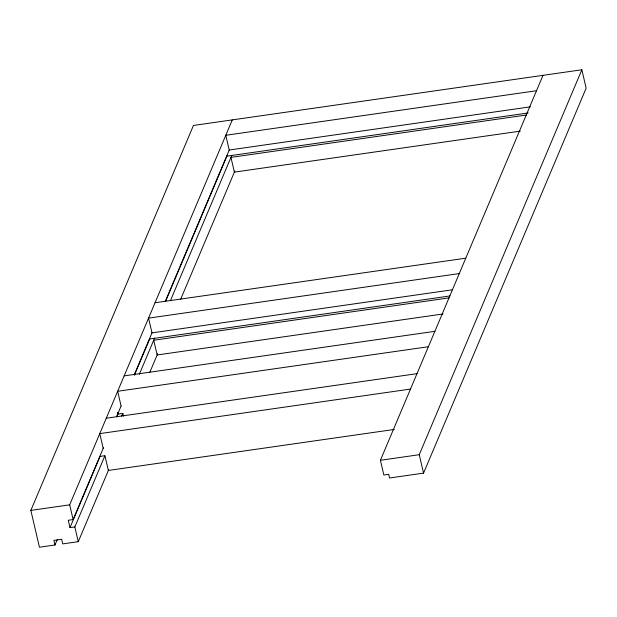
<?xml version="1.0" encoding="UTF-8"?>
<svg xmlns="http://www.w3.org/2000/svg" width="617" height="617" viewBox="0 0 617 617"><rect width="100%" height="100%" fill="white"/><g stroke="black" fill="none" stroke-linecap="round" stroke-linejoin="round"><path stroke-width="0.93" d="M57.227 539.682L54.975 545.004L39.442 547.233L30.85 510.406L193.453 125.459L581.854 69.767L586.15 88.185L423.547 473.123L389.558 477.998L388.702 474.311L383.843 475.013L380.411 460.274L543.014 75.336M104.821 455.971L74.842 526.933L69.991 527.628L68.271 520.262L73.13 519.568L69.69 504.829L232.293 119.891M73.13 519.568L103.479 447.718M116.59 416.676L121.086 406.032M134.197 374.989L152.183 332.416M165.294 301.374L229.362 149.7M69.991 527.628L99.962 456.673M116.821 416.76L117.947 414.1M134.437 375.067L149.792 338.702M165.533 301.451L226.979 155.993M121.68 416.059L122.806 413.398L117.963 414.069L117.531 412.225M139.288 374.372L154.651 338.008M170.385 300.757L231.83 155.291M54.975 545.004L53.903 540.399L61.669 539.289L62.749 543.893L78.282 541.664L108.631 469.822M149.846 372.252L157.713 353.626M180.565 299.523L234.892 170.917M423.547 473.123L419.252 454.706L581.854 69.767M536.512 90.73L225.791 135.285L229.231 150.024L530.412 106.834M226.902 156.155L528.183 112.957M526.417 115.017L230.943 157.389L234.383 172.12L520.293 131.12M155.06 302.739L465.773 258.184M459.272 273.578L148.55 318.133L151.99 332.872L452.222 289.82M149.669 339.003L449.994 295.944M449.176 297.864L153.71 340.237L157.142 354.968L443.052 313.968M124.164 375.876L434.885 331.321M428.375 346.723L117.662 391.278L121.094 406.009M106.278 418.218L416.992 373.663M410.49 389.065L99.769 433.62L103.209 448.351M100.07 456.41L104.929 455.716L108.361 470.447L394.302 429.447M30.85 510.406L69.69 504.829M380.411 460.274L419.252 454.706M122.814 413.375L123.462 416.136M74.842 526.933L78.282 541.664"/></g></svg>
